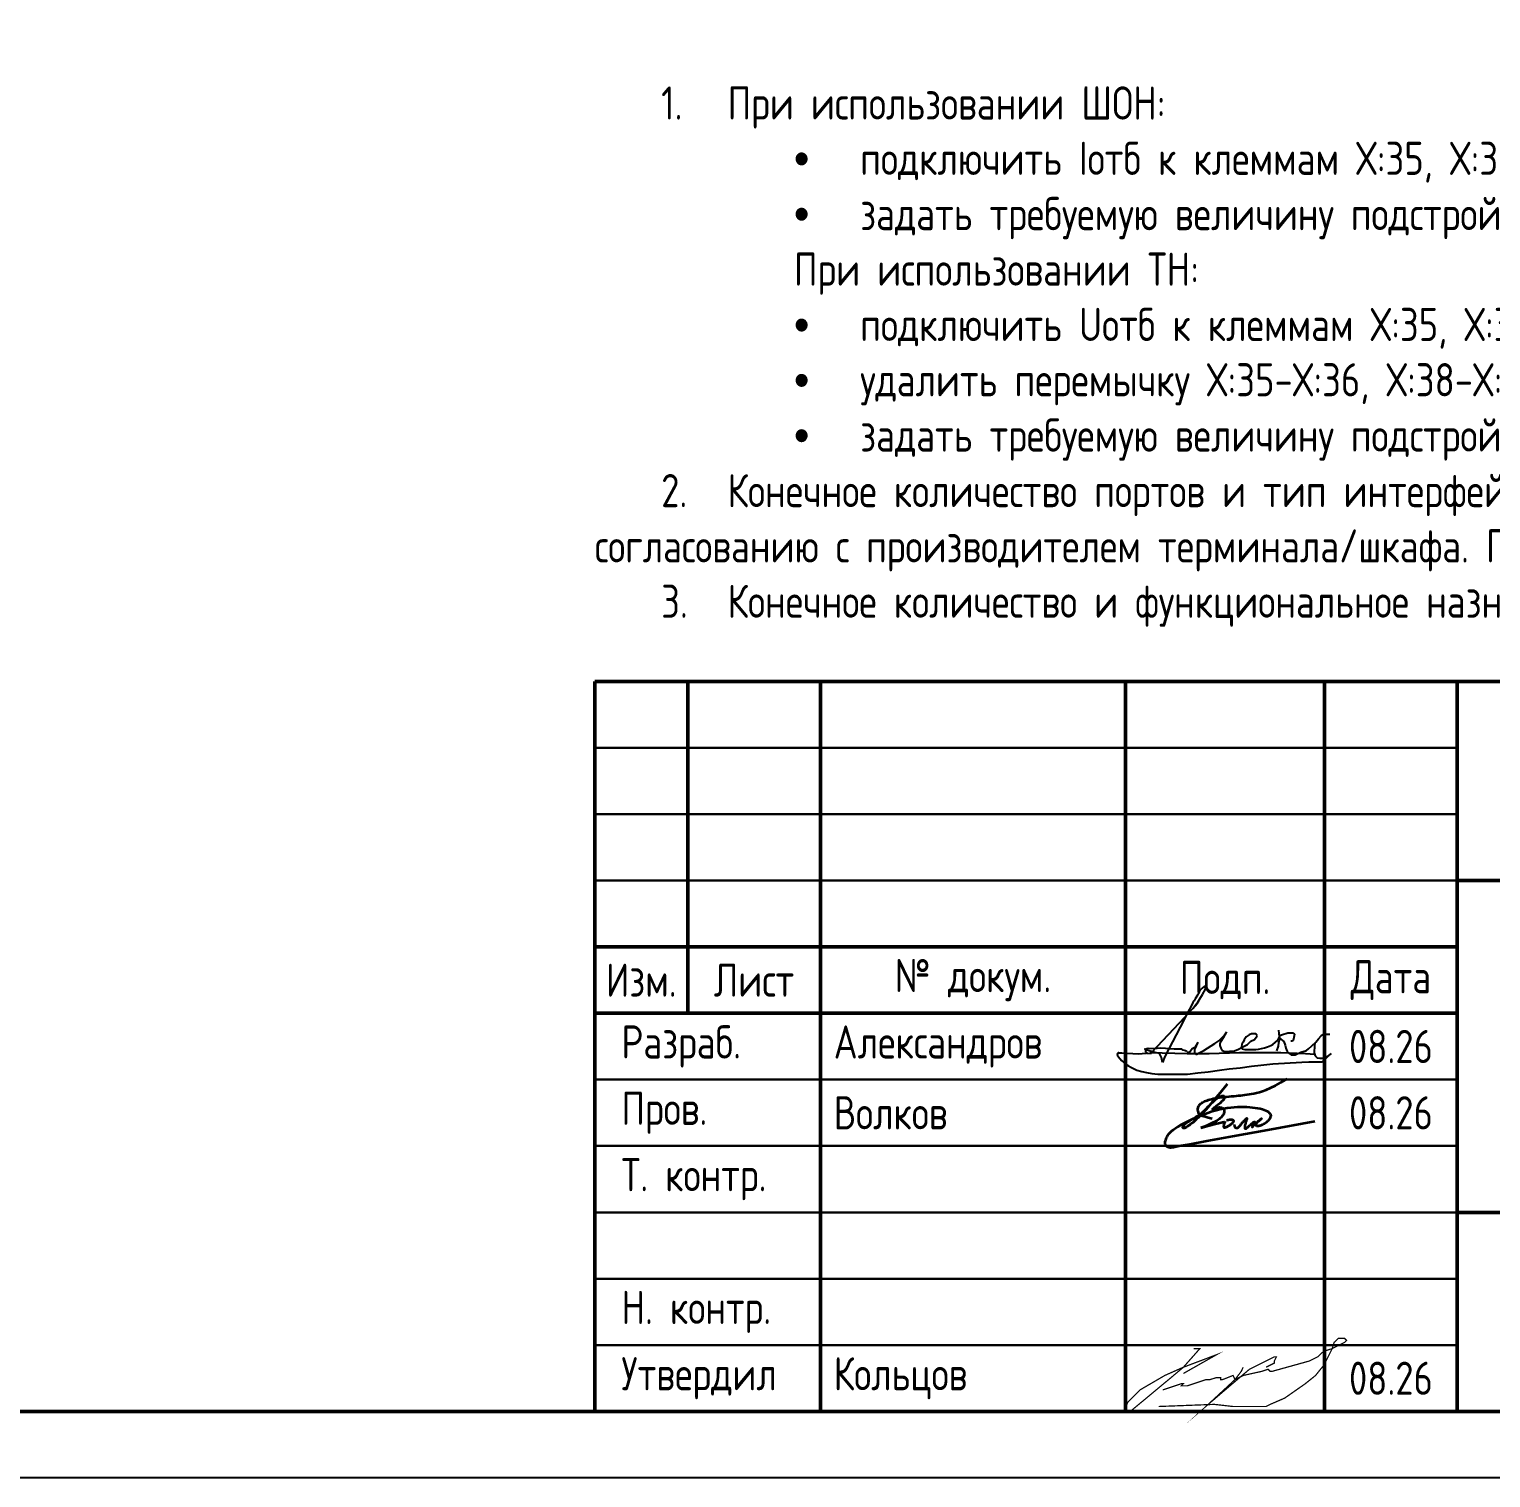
# Model space of a CAD drawing. Header units: millimetres. Extents: x -840 to 1557, y 0 to 584.
# Drawn here: x 187.4 to 297.5, y -0.1 to 109 of the extents above; entities that cross this region are included whole.
import ezdxf

# ---------------------------------------------------------------- set-up
doc = ezdxf.new("R2010")
doc.units = ezdxf.units.MM
doc.layers.add('Подписи', color=7, linetype='Continuous')
doc.styles.add('Gost_type_A', font='GOST_A.TTF')

# ---------------------------------------------------------------- blocks, each defined once
blk = doc.blocks.new('Формат_А3')
blk.add_lwpolyline([(-420, 297), (0, 297), (0, 0), (-420, 0)], close=True)
at = {"lineweight": 50}
blk.add_lwpolyline([(-400, 292), (-5, 292), (-5, 5), (-400, 5)], close=True, dxfattribs=at)
blk = doc.blocks.new('Штамп большой нижний')
at = {"lineweight": 50}
for points in [[(-185, 55), (-178, 55), (-178, 35), (-185, 35)], [(-178, 55), (-168, 55), (-168, 35), (-178, 35)], [(-168, 55), (-145, 55), (-145, 35), (-168, 35)], [(-145, 55), (-130, 55), (-130, 35), (-145, 35)], [(-130, 55), (-120, 55), (-120, 35), (-130, 35)], [(-120, 55), (0, 55), (0, 40), (-120, 40)], [(-120, 40), (-50, 40), (-50, 15), (-120, 15)], [(-185, 35), (-178, 35), (-178, 30), (-185, 30)], [(-178, 35), (-168, 35), (-168, 30), (-178, 30)], [(-168, 35), (-145, 35), (-145, 30), (-168, 30)], [(-145, 35), (-130, 35), (-130, 30), (-145, 30)], [(-130, 35), (-120, 35), (-120, 30), (-130, 30)], [(-185, 30), (-168, 30), (-168, 0), (-185, 0)], [(-168, 30), (-145, 30), (-145, 0), (-168, 0)], [(-145, 30), (-130, 30), (-130, 0), (-145, 0)], [(-130, 30), (-120, 30), (-120, 0), (-130, 0)], [(-120, 15), (-50, 15), (-50, 0), (-120, 0)]]:
    blk.add_lwpolyline(points, close=True, dxfattribs=at)
for points in [[(-185, 55), (-178, 55), (-178, 50), (-185, 50)], [(-178, 55), (-168, 55), (-168, 50), (-178, 50)], [(-168, 55), (-145, 55), (-145, 50), (-168, 50)], [(-145, 55), (-130, 55), (-130, 50), (-145, 50)], [(-130, 55), (-120, 55), (-120, 50), (-130, 50)], [(-185, 50), (-178, 50), (-178, 45), (-185, 45)], [(-178, 50), (-168, 50), (-168, 45), (-178, 45)], [(-168, 50), (-145, 50), (-145, 45), (-168, 45)], [(-145, 50), (-130, 50), (-130, 45), (-145, 45)], [(-130, 50), (-120, 50), (-120, 45), (-130, 45)], [(-185, 45), (-178, 45), (-178, 40), (-185, 40)], [(-178, 45), (-168, 45), (-168, 40), (-178, 40)], [(-168, 45), (-145, 45), (-145, 40), (-168, 40)], [(-145, 45), (-130, 45), (-130, 40), (-145, 40)], [(-130, 45), (-120, 45), (-120, 40), (-130, 40)], [(-185, 40), (-178, 40), (-178, 35), (-185, 35)], [(-178, 40), (-168, 40), (-168, 35), (-178, 35)], [(-168, 40), (-145, 40), (-145, 35), (-168, 35)], [(-145, 40), (-130, 40), (-130, 35), (-145, 35)], [(-130, 40), (-120, 40), (-120, 35), (-130, 35)], [(-185, 30), (-168, 30), (-168, 25), (-185, 25)], [(-168, 30), (-145, 30), (-145, 25), (-168, 25)], [(-145, 30), (-130, 30), (-130, 25), (-145, 25)], [(-130, 30), (-120, 30), (-120, 25), (-130, 25)], [(-185, 25), (-168, 25), (-168, 20), (-185, 20)], [(-168, 25), (-145, 25), (-145, 20), (-168, 20)], [(-145, 25), (-130, 25), (-130, 20), (-145, 20)], [(-130, 25), (-120, 25), (-120, 20), (-130, 20)], [(-185, 20), (-168, 20), (-168, 15), (-185, 15)], [(-168, 20), (-145, 20), (-145, 15), (-168, 15)], [(-145, 20), (-130, 20), (-130, 15), (-145, 15)], [(-130, 20), (-120, 20), (-120, 15), (-130, 15)], [(-185, 15), (-168, 15), (-168, 10), (-185, 10)], [(-168, 15), (-145, 15), (-145, 10), (-168, 10)], [(-145, 15), (-130, 15), (-130, 10), (-145, 10)], [(-130, 15), (-120, 15), (-120, 10), (-130, 10)], [(-185, 10), (-168, 10), (-168, 5), (-185, 5)], [(-168, 10), (-145, 10), (-145, 5), (-168, 5)], [(-145, 10), (-130, 10), (-130, 5), (-145, 5)], [(-130, 10), (-120, 10), (-120, 5), (-130, 5)], [(-185, 5), (-168, 5), (-168, 0), (-185, 0)], [(-168, 5), (-145, 5), (-145, 0), (-168, 0)], [(-145, 5), (-130, 5), (-130, 0), (-145, 0)], [(-130, 5), (-120, 5), (-120, 0), (-130, 0)]]:
    blk.add_lwpolyline(points, close=True)
at = {"char_height": 2.5, "style": 'Gost_type_A'}
for s, insert, width, attachment_point in [('Изм.', (-181.5, 32.5), 7, 5), ('Лист', (-173, 32.5), 10, 5), ('№ докум.', (-156.5, 32.5), 23, 5), ('Подп.', (-137.5, 32.5), 15, 5), ('Дата', (-125, 32.5), 10, 5), ('\\pxl0.8;Разраб.', (-185, 27.5), 17, 4), ('\\pxl0.8;Пров.', (-185, 22.5), 17, 4), ('\\pxl0.8;Т. контр.', (-185, 17.5), 17, 4), ('\\pxl0.8;Н. контр.', (-185, 7.5), 17, 4), ('\\pxl0.8;Утвердил', (-185, 2.5), 17, 4)]:
    blk.add_mtext(s, dxfattribs=dict(at, insert=insert, width=width, attachment_point=attachment_point))
blk = doc.blocks.new('Сотрудник 7_1')
at = {"lineweight": 35}
for points in [[(5.51, 4.62), (4.98, 3.97), (4.54, 3.43), (4.18, 3.01), (3.9, 2.68), (3.67, 2.43), (3.49, 2.24), (3.34, 2.09), (3.21, 1.97), (3.08, 1.86), (2.97, 1.76), (2.86, 1.67), (2.76, 1.6), (2.67, 1.53), (2.59, 1.47), (2.52, 1.42), (2.45, 1.38), (2.4, 1.35), (2.35, 1.33), (2.31, 1.31), (2.28, 1.3), (2.25, 1.3), (2.23, 1.3), (2.21, 1.31), (2.2, 1.31), (2.19, 1.33), (2.18, 1.34), (2.18, 1.36), (2.18, 1.38), (2.18, 1.4), (2.19, 1.42), (2.2, 1.45), (2.22, 1.48), (2.25, 1.51), (2.28, 1.55), (2.32, 1.59), (2.36, 1.63), (2.42, 1.67), (2.49, 1.72), (2.56, 1.78), (2.65, 1.84), (2.75, 1.9), (2.87, 1.97), (2.99, 2.04), (3.12, 2.12), (3.25, 2.21), (3.39, 2.3), (3.53, 2.41), (3.67, 2.52), (3.81, 2.64), (3.94, 2.77), (4.07, 2.9), (4.2, 3.03), (4.32, 3.15), (4.44, 3.27), (4.55, 3.37), (4.65, 3.46), (4.74, 3.54), (4.82, 3.6), (4.9, 3.64), (4.97, 3.68), (5.03, 3.7), (5.08, 3.72), (5.13, 3.73), (5.17, 3.73), (5.21, 3.73), (5.24, 3.73), (5.26, 3.73), (5.28, 3.72), (5.3, 3.71), (5.31, 3.7), (5.32, 3.68), (5.33, 3.66), (5.33, 3.64), (5.32, 3.61), (5.32, 3.58), (5.3, 3.54), (5.28, 3.5), (5.25, 3.46), (5.21, 3.41), (5.16, 3.36), (5.1, 3.3), (5.03, 3.23), (4.96, 3.17), (4.88, 3.1), (4.8, 3.04), (4.72, 2.98), (4.65, 2.92), (4.59, 2.87), (4.53, 2.83), (4.49, 2.8), (4.46, 2.77), (4.43, 2.76), (4.42, 2.75), (4.42, 2.74), (4.43, 2.75), (4.45, 2.75), (4.49, 2.76), (4.53, 2.78), (4.58, 2.8), (4.64, 2.82), (4.7, 2.84), (4.76, 2.85), (4.83, 2.86), (4.89, 2.87), (4.95, 2.88), (5.01, 2.87), (5.06, 2.87), (5.11, 2.85), (5.15, 2.84), (5.19, 2.81), (5.22, 2.78), (5.25, 2.75), (5.27, 2.72), (5.29, 2.68), (5.3, 2.63), (5.3, 2.59), (5.3, 2.54), (5.29, 2.49), (5.27, 2.44), (5.26, 2.38), (5.23, 2.33), (5.2, 2.28), (5.17, 2.22), (5.12, 2.17), (5.07, 2.11), (5, 2.05), (4.92, 1.99), (4.83, 1.93), (4.73, 1.86), (4.6, 1.79), (4.47, 1.72), (4.31, 1.65), (4.15, 1.57), (3.96, 1.49), (3.76, 1.41), (3.54, 1.32)], [(4.39, 2), (4.09, 2.07), (3.85, 2.15), (3.67, 2.21), (3.55, 2.27), (3.46, 2.33), (3.4, 2.39), (3.37, 2.44), (3.35, 2.5), (3.33, 2.55), (3.32, 2.61), (3.31, 2.66), (3.31, 2.72), (3.31, 2.77), (3.32, 2.83), (3.34, 2.89), (3.36, 2.94), (3.39, 2.99), (3.43, 3.05), (3.48, 3.1), (3.54, 3.15), (3.6, 3.2), (3.67, 3.24), (3.74, 3.29), (3.82, 3.33), (3.91, 3.37), (4.01, 3.4), (4.11, 3.44), (4.22, 3.47), (4.34, 3.5), (4.47, 3.53), (4.62, 3.56), (4.77, 3.58), (4.93, 3.61), (5.11, 3.63), (5.29, 3.65), (5.48, 3.67), (5.67, 3.69), (5.85, 3.71), (6.04, 3.72), (6.21, 3.74), (6.38, 3.76), (6.55, 3.77), (6.71, 3.79), (6.86, 3.81), (7.02, 3.83), (7.19, 3.86), (7.36, 3.89), (7.54, 3.92), (7.74, 3.96), (7.95, 4.01), (8.19, 4.09), (8.47, 4.19), (8.78, 4.33), (9.15, 4.51), (9.57, 4.74), (10.05, 5.03)], [(6.04, 1.58), (6.05, 1.53), (6.06, 1.49), (6.06, 1.46), (6.07, 1.43), (6.09, 1.4), (6.1, 1.38), (6.12, 1.36), (6.14, 1.35), (6.16, 1.33), (6.19, 1.33), (6.22, 1.33), (6.25, 1.33), (6.28, 1.33), (6.31, 1.34), (6.34, 1.36), (6.37, 1.38), (6.4, 1.4), (6.43, 1.43), (6.46, 1.46), (6.49, 1.5), (6.52, 1.53), (6.55, 1.57), (6.58, 1.62), (6.62, 1.66), (6.65, 1.71), (6.69, 1.75), (6.73, 1.8), (6.78, 1.84), (6.82, 1.88), (6.85, 1.92), (6.89, 1.95), (6.92, 1.98), (6.95, 2.01), (6.97, 2.03), (6.98, 2.05), (7, 2.06), (7, 2.06), (7.01, 2.06), (7.01, 2.05), (7, 2.03), (7, 2), (6.99, 1.96), (6.97, 1.93), (6.96, 1.88), (6.94, 1.83), (6.93, 1.79), (6.91, 1.74), (6.9, 1.69), (6.89, 1.64), (6.88, 1.6), (6.87, 1.56), (6.86, 1.53), (6.85, 1.49), (6.84, 1.46), (6.84, 1.43), (6.84, 1.41), (6.84, 1.38), (6.84, 1.36), (6.84, 1.35), (6.84, 1.33), (6.84, 1.32), (6.85, 1.31), (6.86, 1.3), (6.86, 1.29), (6.87, 1.29), (6.88, 1.28), (6.89, 1.28), (6.9, 1.27), (6.91, 1.27), (6.92, 1.27), (6.93, 1.28), (6.95, 1.28), (6.96, 1.29), (6.97, 1.29), (6.98, 1.3), (7, 1.32), (7.03, 1.34), (7.06, 1.37), (7.1, 1.41), (7.15, 1.45), (7.21, 1.5), (7.27, 1.56), (7.34, 1.62), (7.41, 1.68), (7.48, 1.73), (7.54, 1.77), (7.58, 1.79), (7.6, 1.79), (7.61, 1.77), (7.59, 1.72), (7.57, 1.67), (7.54, 1.61), (7.5, 1.54), (7.46, 1.48), (7.43, 1.43), (7.41, 1.4), (7.4, 1.38), (7.41, 1.38), (7.42, 1.4), (7.45, 1.43), (7.49, 1.48), (7.54, 1.53), (7.6, 1.59), (7.66, 1.66), (7.73, 1.72), (7.81, 1.79), (7.88, 1.85), (7.95, 1.9), (8.01, 1.95), (8.06, 1.99), (8.09, 2.01), (8.11, 2.02), (8.1, 2.02), (8.07, 1.99), (8.03, 1.96), (7.98, 1.91), (7.92, 1.86), (7.87, 1.81), (7.81, 1.76), (7.76, 1.71), (7.73, 1.67), (7.7, 1.64), (7.68, 1.61), (7.67, 1.58), (7.67, 1.56), (7.67, 1.54), (7.68, 1.53), (7.7, 1.51), (7.71, 1.5), (7.73, 1.49), (7.75, 1.48), (7.77, 1.48), (7.8, 1.47), (7.83, 1.47), (7.87, 1.48), (7.91, 1.48), (7.96, 1.5), (8.01, 1.51), (8.07, 1.53), (8.13, 1.55), (8.19, 1.58), (8.26, 1.62), (8.33, 1.66), (8.4, 1.71), (8.48, 1.76), (8.55, 1.82), (8.63, 1.89), (8.69, 1.95), (8.75, 2.02), (8.79, 2.1), (8.82, 2.17), (8.83, 2.24), (8.81, 2.31), (8.78, 2.37), (8.72, 2.44), (8.65, 2.5), (8.56, 2.56), (8.44, 2.61), (8.31, 2.66), (8.17, 2.71), (8, 2.75), (7.83, 2.78), (7.64, 2.81), (7.44, 2.84), (7.22, 2.86), (7, 2.88), (6.77, 2.88), (6.53, 2.89), (6.29, 2.88), (6.04, 2.87), (5.79, 2.84), (5.52, 2.81), (5.25, 2.77), (4.97, 2.71), (4.68, 2.64), (4.38, 2.55), (4.06, 2.44), (3.74, 2.32), (3.42, 2.2), (3.11, 2.06), (2.8, 1.92), (2.51, 1.78), (2.25, 1.65), (2.01, 1.52), (1.8, 1.4), (1.62, 1.29), (1.47, 1.18), (1.35, 1.09), (1.24, 0.99), (1.15, 0.91), (1.08, 0.82), (1.02, 0.74), (0.97, 0.65), (0.93, 0.57), (0.89, 0.49), (0.86, 0.41), (0.84, 0.34), (0.83, 0.27), (0.82, 0.21), (0.82, 0.15), (0.83, 0.11), (0.84, 0.07), (0.85, 0.04), (0.87, 0.01), (0.89, -0.01), (0.91, -0.03), (0.94, -0.05), (0.97, -0.07), (1, -0.08), (1.03, -0.1), (1.07, -0.11), (1.1, -0.12), (1.13, -0.13), (1.17, -0.14), (1.2, -0.15), (1.24, -0.15), (1.29, -0.15), (1.47, -0.12), (1.9, -0.04), (2.7, 0.1), (3.99, 0.34), (5.91, 0.69), (8.58, 1.18), (12.12, 1.82)], [(3.54, 1.32), (4.17, 1.5), (4.63, 1.63), (4.96, 1.71), (5.17, 1.76), (5.28, 1.77), (5.33, 1.76), (5.34, 1.73), (5.32, 1.7), (5.3, 1.66), (5.28, 1.62), (5.27, 1.58), (5.26, 1.55), (5.25, 1.51), (5.24, 1.48), (5.24, 1.45), (5.24, 1.42), (5.24, 1.4), (5.25, 1.39), (5.26, 1.37), (5.27, 1.36), (5.29, 1.36), (5.31, 1.36), (5.33, 1.36), (5.35, 1.36), (5.39, 1.37), (5.42, 1.38), (5.46, 1.4), (5.49, 1.41), (5.54, 1.43), (5.58, 1.45), (5.62, 1.48), (5.67, 1.51), (5.72, 1.54), (5.76, 1.57), (5.81, 1.61), (5.85, 1.64), (5.89, 1.68), (5.93, 1.72), (5.96, 1.75), (5.99, 1.78), (6, 1.81), (6.02, 1.83), (6.02, 1.86), (6.01, 1.87), (6, 1.89), (5.98, 1.9), (5.95, 1.91), (5.91, 1.92), (5.87, 1.92), (5.81, 1.92), (5.75, 1.92), (5.69, 1.92), (5.63, 1.91), (5.57, 1.9), (5.51, 1.89), (5.46, 1.88)]]:
    blk.add_lwpolyline(points, dxfattribs=at)

msp = doc.modelspace()

# ---------------------------------------------------------------- linework, layer by layer
at = {"const_width": 0.0934}
for points in [[(272.8, 6.5), (273.74, 6.81), (274.2, 6.97), (274.36, 6.97), (274.2, 6.81), (274.36, 6.81), (274.67, 6.81), (276.07, 7.28), (276.38, 7.28), (276.85, 7.43), (277.16, 7.43), (277.16, 7.28), (277.32, 7.28), (278.1, 7.59), (278.25, 7.28), (278.87, 7.59), (280.28, 7.9), (280.74, 8.06), (280.9, 7.9), (281.05, 7.9), (283.86, 8.68), (284.48, 8.99), (284.79, 9.3), (285.1, 9.46), (285.57, 9.61), (286.19, 9.92), (286.5, 10.08), (286.66, 10.23), (286.5, 10.39), (286.19, 10.39), (286.04, 10.39), (285.72, 10.08), (285.57, 9.61), (284.95, 8.37), (284.32, 7.59), (283.55, 6.97), (281.99, 5.88), (280.9, 5.41), (280.59, 5.25), (278.1, 5.25), (276.69, 5.41), (272.49, 5.25)], [(275.14, 9.61), (275.6, 9.61), (274.36, 8.21), (273.43, 7.43), (271.48, 5.81), (270.36, 4.88), (270, 4.88), (270, 5.1), (270.16, 5.56), (271.09, 6.5), (272.96, 7.59), (274.36, 8.21), (276.85, 9.15), (274.36, 7.74)], [(278.87, 8.21), (278.72, 7.9), (278.25, 7.28), (276.23, 5.41), (279.34, 8.06), (281.21, 8.99), (281.37, 8.99), (281.21, 8.68), (281.21, 8.52), (280.59, 8.21)]]:
    msp.add_lwpolyline(points, dxfattribs=at)
at = {"layer": 'Подписи', "linetype": 'ByBlock'}
for p, q in [((275.53, 36.44), (275.41, 36.25)), ((275.61, 36.6), (275.53, 36.44)), ((275.78, 36.78), (275.61, 36.6)), ((275.93, 36.89), (275.78, 36.78)), ((275.81, 36.3), (276.02, 36.7)), ((276.02, 36.91), (275.93, 36.89)), ((276.02, 36.7), (276.02, 36.91)), ((274.87, 35.3), (274.81, 35.19)), ((274.98, 35.46), (274.87, 35.3)), ((275.08, 35.7), (274.98, 35.46)), ((275.07, 35.23), (275.39, 35.62)), ((275.07, 35.23), (275.36, 35.61)), ((275.07, 35.23), (275.23, 35.43)), ((275.07, 35.23), (275.23, 35.43)), ((275.07, 35.23), (275.23, 35.43)), ((275.17, 35.82), (275.08, 35.7)), ((275.15, 35.33), (275.39, 35.62)), ((275.24, 35.97), (275.17, 35.82)), ((275.23, 35.43), (275.48, 35.77)), ((275.41, 36.25), (275.24, 35.97)), ((275.39, 35.62), (275.52, 35.83)), ((275.48, 35.77), (275.61, 35.98)), ((275.61, 35.98), (275.81, 36.3)), ((271.97, 31.94), (274.47, 34.59)), ((274.39, 34.36), (272.97, 31.63)), ((274.5, 34.57), (274.39, 34.36)), ((274.47, 34.59), (275.07, 35.23)), ((274.61, 34.83), (274.5, 34.57)), ((274.81, 35.19), (274.61, 34.83)), ((277.04, 32.81), (277.4, 33.18)), ((277.61, 33.48), (277.36, 33.03)), ((277.4, 33.18), (277.61, 33.48)), ((279.08, 33.11), (278.95, 32.88)), ((279.31, 33.25), (279.08, 33.11)), ((279.49, 33.34), (279.31, 33.25)), ((279.83, 33.32), (279.49, 33.34)), ((279.71, 32.9), (279.91, 33.17)), ((279.91, 33.17), (279.83, 33.32)), ((281.48, 32.85), (281.61, 33.07)), ((281.61, 33.11), (281.55, 33.61)), ((281.61, 33.07), (281.6, 32.93)), ((281.61, 33.14), (281.76, 33.25)), ((281.61, 33.07), (281.61, 33.11)), ((281.76, 33.25), (282.24, 33.4)), ((282.24, 33.4), (282.61, 33.4)), ((282.61, 33.4), (282.73, 33.3)), ((282.69, 33.06), (282.62, 32.82)), ((282.73, 33.3), (282.69, 33.06)), ((284.53, 32.96), (284.74, 33.17)), ((284.74, 33.17), (284.92, 33.3)), ((284.92, 33.3), (285.13, 33.3)), ((285.13, 33.3), (285.4, 33.3)), ((271.42, 32.18), (271.71, 32.25)), ((271.6, 32.09), (271.42, 32.18)), ((271.5, 32.11), (271.51, 31.94)), ((271.51, 31.94), (271.62, 31.87)), ((272.13, 31.94), (271.6, 32.09)), ((271.71, 32.25), (272.19, 32.22)), ((271.92, 31.85), (271.97, 31.94)), ((272.19, 32.22), (272.6, 32.27)), ((272.6, 32.27), (273.01, 32.26)), ((273.01, 32.26), (273.67, 32.2)), ((273.67, 32.2), (274.24, 32.2)), ((274.27, 32.16), (274.21, 32.2)), ((274.35, 32.11), (274.27, 32.16)), ((274.52, 32.04), (274.35, 32.11)), ((274.63, 31.99), (274.52, 32.04)), ((274.64, 31.98), (274.81, 31.94)), ((274.81, 31.94), (275.03, 32.22)), ((275.03, 32.22), (275.27, 32.36)), ((275.2, 32.14), (275.19, 32.04)), ((275.19, 32.04), (275.2, 31.89)), ((275.45, 32.7), (275.2, 32.14)), ((275.27, 32.36), (275.42, 32.6)), ((275.31, 31.78), (275.65, 31.96)), ((275.42, 32.6), (275.45, 32.7)), ((275.65, 31.96), (275.89, 32.08)), ((275.89, 32.08), (276.74, 32.6)), ((276.74, 32.6), (277.04, 32.81)), ((277.36, 33.03), (277.1, 32.63)), ((277.1, 32.63), (277.1, 32.44)), ((277.1, 32.44), (277.17, 32.25)), ((277.17, 32.25), (277.26, 32.09)), ((277.26, 32.09), (277.45, 32)), ((277.45, 32), (278.22, 32.05)), ((278.22, 32.05), (278.5, 32.18)), ((278.5, 32.18), (278.79, 32.33)), ((278.76, 32.55), (278.73, 32.36)), ((278.73, 32.36), (278.77, 32.2)), ((278.86, 32.71), (278.76, 32.55)), ((278.77, 32.2), (278.98, 32.16)), ((278.79, 32.33), (279.19, 32.52)), ((278.95, 32.88), (278.86, 32.71)), ((278.98, 32.16), (279.1, 32.15)), ((279.1, 32.15), (279.83, 32.16)), ((279.19, 32.52), (279.43, 32.78)), ((279.43, 32.78), (279.71, 32.9)), ((279.83, 32.16), (280.01, 32.18)), ((280.01, 32.18), (280.48, 32.27)), ((280.48, 32.27), (280.7, 32.36)), ((280.7, 32.36), (280.96, 32.45)), ((280.96, 32.45), (281.11, 32.53)), ((281.11, 32.53), (281.48, 32.85)), ((281.5, 32.41), (281.37, 32.06)), ((281.52, 32.68), (281.5, 32.41)), ((281.6, 32.93), (281.52, 32.68)), ((281.61, 33), (281.94, 32.75)), ((281.94, 32.75), (282.03, 32.48)), ((282.03, 32.48), (282.09, 32.25)), ((282.09, 32.25), (282.18, 32)), ((282.18, 32), (282.33, 31.85)), ((282.57, 32.78), (282.46, 32.77)), ((282.62, 32.82), (282.57, 32.78)), ((282.79, 31.76), (283.2, 31.96)), ((283.2, 31.96), (283.64, 32.07)), ((283.64, 32.07), (283.78, 32.19)), ((283.78, 32.19), (284.04, 32.42)), ((284.04, 32.42), (284.33, 32.71)), ((284.23, 32.25), (284.22, 32.09)), ((284.22, 32.09), (284.22, 31.9)), ((284.25, 32.42), (284.23, 32.25)), ((284.27, 32.62), (284.25, 32.42)), ((284.33, 32.71), (284.53, 32.96)), ((269.38, 31.76), (269.48, 31.61)), ((269.46, 31.9), (269.71, 31.9)), ((269.48, 31.61), (269.69, 31.32)), ((269.69, 31.32), (270, 31.08)), ((269.71, 31.9), (270.95, 31.83)), ((270, 31.08), (270.17, 30.95)), ((270.17, 30.95), (270.45, 30.8)), ((270.95, 31.83), (271.56, 31.87)), ((271.62, 31.87), (271.92, 31.85)), ((271.84, 31.93), (274.64, 31.84)), ((272.55, 31.85), (272.13, 31.94)), ((272.72, 31.56), (272.55, 31.85)), ((272.78, 31.17), (272.72, 31.56)), ((272.97, 31.63), (272.78, 31.17)), ((274.64, 31.84), (276.3, 31.84)), ((275.2, 31.89), (275.31, 31.78)), ((276.3, 31.84), (278.6, 31.93)), ((278.6, 31.93), (281.7, 31.93)), ((278.65, 30.78), (279.48, 30.9)), ((279.48, 30.9), (280.2, 30.98)), ((280.2, 30.98), (281.09, 31.08)), ((281.09, 31.08), (283.28, 31.19)), ((281.7, 31.93), (283.55, 31.86)), ((282.33, 31.85), (282.47, 31.76)), ((282.47, 31.76), (282.79, 31.76)), ((283.28, 31.19), (283.82, 31.21)), ((283.55, 31.86), (284.26, 31.79)), ((283.82, 31.21), (284.22, 31.21)), ((284.22, 31.9), (284.29, 31.68)), ((284.22, 31.21), (284.63, 31.21)), ((284.29, 31.68), (284.44, 31.53)), ((284.44, 31.53), (284.63, 31.5)), ((284.63, 31.5), (284.93, 31.5)), ((284.63, 31.21), (284.82, 31.23)), ((284.82, 31.23), (285.33, 31.71)), ((284.93, 31.5), (285.33, 31.71)), ((285.33, 31.71), (285.52, 31.85)), ((270.45, 30.8), (270.85, 30.59)), ((270.85, 30.59), (271.23, 30.49)), ((271.23, 30.49), (271.58, 30.41)), ((271.58, 30.41), (271.97, 30.34)), ((271.97, 30.34), (272.44, 30.29)), ((272.44, 30.29), (272.95, 30.29)), ((272.95, 30.29), (274.67, 30.3)), ((274.67, 30.3), (275.45, 30.39)), ((275.45, 30.39), (276.23, 30.48)), ((276.23, 30.48), (277.08, 30.6)), ((277.08, 30.6), (277.82, 30.7)), ((277.82, 30.7), (278.65, 30.78))]:
    msp.add_line(p, q, dxfattribs=at)
at = {"layer": 'Подписи', "linetype": 'ByBlock', "lineweight": 25}
msp.add_arc((269.48, 31.8), 0.104, 79.793, 227.5165, dxfattribs=at)

# ---------------------------------------------------------------- block references
at = {"color": 1}
msp.add_blockref('Формат_А3', (420, -0.12), dxfattribs=at)
for name, p in [('Штамп большой нижний', (415, 4.88)), ('Сотрудник 7_1', (272.14, 24.92))]:
    msp.add_blockref(name, p)

# ---------------------------------------------------------------- texts
at = {"char_height": 2.5, "style": 'Gost_type_A'}
for s, insert, width, attachment_point in [('\\A1;\\P\\P\\P\\P\\pxi2,t4;1.^IПри использовании ШОН:\\P\\pi6,t4,5,8;{\\fSymbol|b0|i0|c2|p18;·^I}подключить Iотб к клеммам {\\A0;Х:35, Х:37, Х:38, Х:40, Х:41, Х:43};\\P{\\fSymbol|b0|i0|c2|p18;·^I}задать требуемую величину подстройки модуля U{\\H0.7x;\\S^ ШОН;\\H1.42857x;.\\P\\pi4,t4;}При использовании ТН:\\P\\pi6,t4,5,8;{\\fSymbol|b0|i0|c2|p18;·^I}подключить Uотб к клеммам {\\A0;Х:35, Х:37, Х:38, Х:40, Х:41, Х:43};\\P{\\fSymbol|b0|i0|c2|p18;·^I}удалить перемычку {\\A0;Х:35-Х:36, Х:38-Х:39, Х:41-Х:42};\\P{\\fSymbol|b0|i0|c2|p18;·^I}задать требуемую величину подстройки модуля U{\\H0.7x;\\S^ ШОН;\\H1.42857x;.\\P\\pi2,t4;2.^IКонечное количество портов и тип интерфейсов определяется проектным решением и кодом заказа терминала/шкафа, по согласованию с производителем терминала/шкафа. Порты выполнены на базе SFP-модулей.\\P3.^IКонечное количество и функциональное назначение электронных клавиш ИЭУ определяется типом шкафа и проектным решением.}', (230, 64), 180, 7), ('Александров', (248, 32.38), 22, 4), ('08.26', (290, 32.38), 10, 5), ('Волков', (248, 27.38), 22, 4), ('08.26', (290, 27.38), 10, 5), ('Кольцов', (248, 7.38), 22, 4), ('08.26', (290, 7.38), 10, 5)]:
    msp.add_mtext(s, dxfattribs=dict(at, insert=insert, width=width, attachment_point=attachment_point))

doc.saveas('drawing.dxf')
